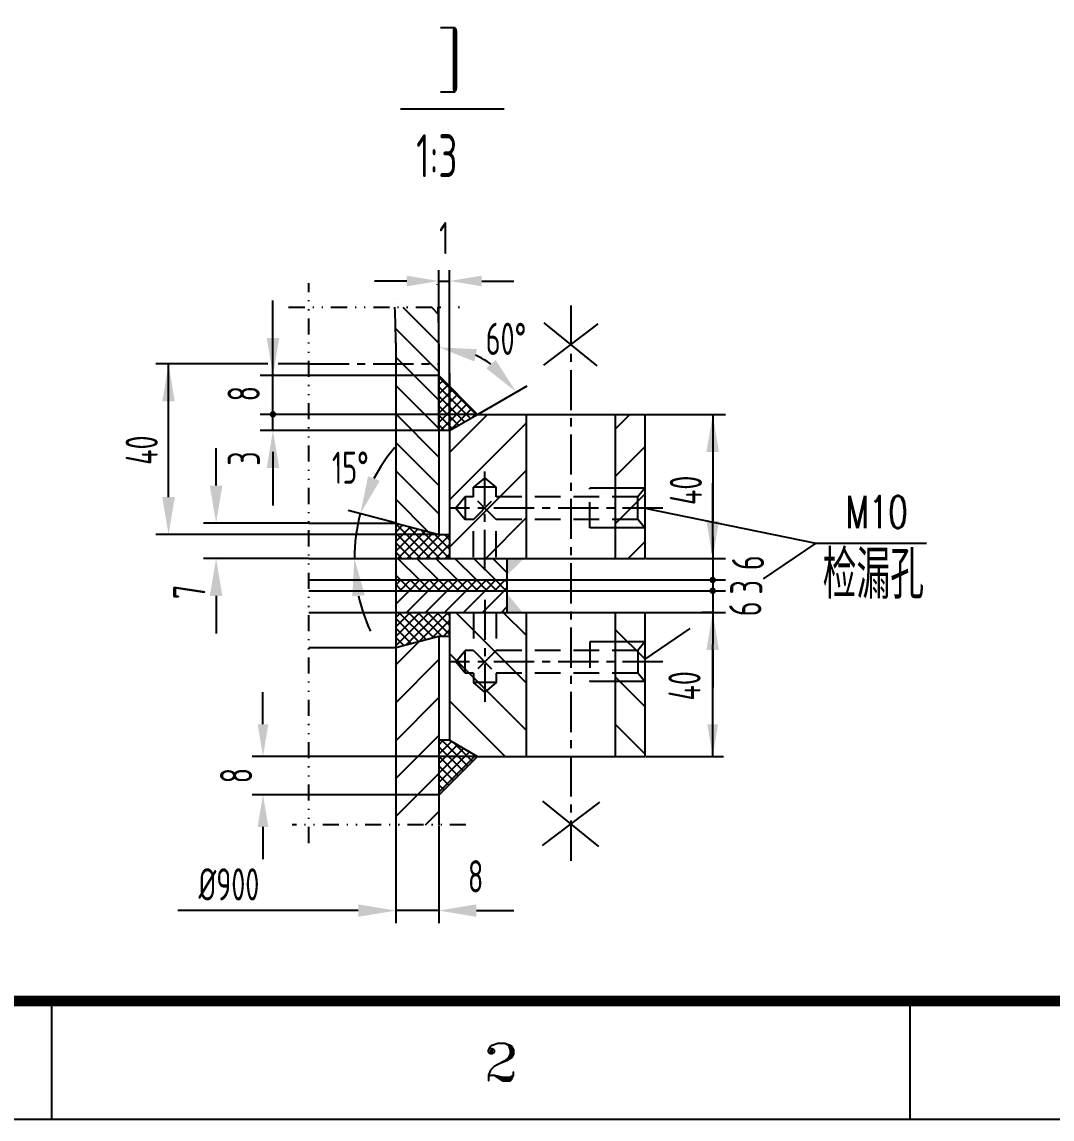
# Model space of a CAD drawing. Extents: x 0 to 594, y 0 to 841.
# Drawn here: x 111.2 to 207.2, y 0 to 102.3 of the extents above; entities that cross this region are included whole.
import ezdxf
from ezdxf.enums import TextEntityAlignment as Align

# ---------------------------------------------------------------- set-up
doc = ezdxf.new("R2010")
doc.units = 0
doc.header["$LTSCALE"] = 3
doc.header["$MEASUREMENT"] = 0
for name, pattern in [('CENTER', [2, 1.25, -0.25, 0.25, -0.25]), ('DASHED', [1.2, 0.8, -0.4]), ('DIVIDE', [1.25, 0.5, -0.25, 0, -0.25, 0, -0.25])]:
    doc.linetypes.add(name, pattern=pattern)
doc.layers.get('0').update_dxf_attribs({"linetype": 'CONTINUOUS'})
doc.layers.get('DEFPOINTS').update_dxf_attribs({"linetype": 'CONTINUOUS'})
for name, color, linetype in [('1', 21, 'CONTINUOUS'), ('2', 253, 'CONTINUOUS'), ('3', 2, 'CENTER'), ('4', 2, 'CENTER'), ('5', 4, 'DASHED'), ('6', 6, 'DIVIDE'), ('BORDER', 7, 'CONTINUOUS')]:
    doc.layers.add(name, color=color, linetype=linetype)
doc.styles.add('HZTXT', font='romans', dxfattribs={"width": 0.75, "bigfont": 'HZTXT'})
doc.styles.get("Standard").update_dxf_attribs({"font": 'isocp.shx', "width": 0.707, "bigfont": 'hztxt.shx'})
doc.dimstyles.get("Standard").update_dxf_attribs({"dimtxt": 3, "dimasz": 3, "dimexe": 1, "dimexo": 0.06, "dimgap": 1, "dimtad": 1, "dimzin": 0, "dimdsep": 46, "dimtxsty": 'Standard', "dimcen": 0.09, "dimclrd": 3, "dimclre": 3, "dimclrt": 3, "dimadec": 0, "dimazin": 0, "dimtfac": 0.051429, "dimtofl": 0, "dimtmove": 2, "dimatfit": 3, "dimfxl": 0, "dimtolj": 1, "dimtzin": 0, "dimarcsym": 0})

# ---------------------------------------------------------------- blocks, each defined once
blk = doc.blocks.new('*D2')
at = {"color": 3, "linetype": 'ByBlock'}
for p, q in [((3068.38, 80.27), (3068.38, 83.27)), ((3088.31, 77.27), (3067.38, 77.27)), ((3084.75, 73.7), (3067.38, 73.7)), ((3068.38, 70.7), (3068.38, 67.7))]:
    blk.add_line(p, q, dxfattribs=at)
for points in [[(3067.88, 80.27), (3068.88, 80.27), (3068.38, 77.27)], [(3067.88, 70.7), (3068.88, 70.7), (3068.38, 73.7)]]:
    blk.add_solid(points, dxfattribs=at)
at = {"layer": 'DEFPOINTS', "color": 0, "linetype": 'ByBlock'}
for p in [(3088.37, 77.27), (3068.38, 73.7), (3084.81, 73.7)]:
    blk.add_point(p, dxfattribs=at)
at = {"color": 3, "linetype": 'ByBlock', "insert": (3065.88, 75.48), "char_height": 3, "attachment_point": 5, "rotation": 90}
blk.add_mtext('\\A1;8', dxfattribs=at)
blk = doc.blocks.new('*D1')
at = {"color": 3, "linetype": 'ByBlock'}
for p, q in [((2659.79, 976.62), (2656.79, 976.62)), ((2662.79, 962.75), (2662.79, 977.62)), ((2662.79, 976.62), (2663.79, 976.62)), ((2663.79, 962.75), (2663.79, 977.62)), ((2666.79, 976.62), (2669.79, 976.62))]:
    blk.add_line(p, q, dxfattribs=at)
for points in [[(2659.79, 977.12), (2659.79, 976.12), (2662.79, 976.62)], [(2666.79, 977.12), (2666.79, 976.12), (2663.79, 976.62)]]:
    blk.add_solid(points, dxfattribs=at)
at = {"layer": 'DEFPOINTS', "color": 0, "linetype": 'ByBlock'}
for p in [(2663.79, 976.62), (2662.79, 962.69), (2663.79, 962.69)]:
    blk.add_point(p, dxfattribs=at)
at = {"color": 3, "linetype": 'ByBlock', "insert": (2663.29, 980.62), "char_height": 3, "attachment_point": 5}
blk.add_mtext('\\A1;1', dxfattribs=at)

msp = doc.modelspace()

# ---------------------------------------------------------------- hatches: boundary and pattern name
at = {"layer": '1'}
h = msp.add_hatch(dxfattribs=at)
h.set_pattern_fill('ANSI31', color=256, scale=15, angle=90, style=0)
h.set_pattern_definition([(135, (-2934.701, -43.4647), (-1.3258252, -1.3258252), [])])
edge = h.paths.add_edge_path()
edge.add_line((146.048, 72.323), (146.048, 70.385))
edge.add_line((146.048, 70.385), (150.068, 70.385))
edge.add_line((150.068, 70.385), (150.068, 72.348))
edge.add_ellipse((-156.15, 72.348), major_axis=(-306.218, 0), ratio=0.5081967, start_angle=180, end_angle=181.22145)
edge.add_line((149.999, 75.665), (145.974, 75.665))
edge.add_ellipse((-155.15, 72.323), major_axis=(-301.198, 0), ratio=0.5, start_angle=180, end_angle=181.27183, ccw=False)
h.paths.add_polyline_path([(150.068, 69.302), (150.068, 70.385), (146.048, 70.385), (146.048, 69.302)])
h.paths.add_polyline_path([(146.048, 69.302), (146.048, 65.687), (150.068, 65.687), (150.068, 69.302)])
h.paths.add_polyline_path([(150.068, 64.187), (150.068, 65.687), (146.048, 65.687), (146.048, 64.187)])
h.paths.add_polyline_path([(150.068, 64.187), (146.048, 64.187), (146.048, 55.55), (150.068, 54.473)])
h = msp.add_hatch(dxfattribs=at)
h.set_pattern_fill('ANSI37', color=256, scale=5, angle=90, style=0)
h.set_pattern_definition([(135, (-2946.2741, -889.7728), (-0.44194174, -0.44194174), []), (225, (-2946.2741, -889.7728), (0.44194174, -0.44194174), [])])
h.paths.add_polyline_path([(150.068, 45.017), (151.068, 45.017), (151.068, 47.232), (146.048, 47.232), (146.048, 43.94)])
h.paths.add_polyline_path([(150.068, 54.473), (146.048, 54.473), (146.048, 52.257), (151.068, 52.257), (151.068, 54.473)])
h.paths.add_polyline_path([(146.048, 55.55), (146.048, 54.473), (150.068, 54.473)])
h.paths.add_polyline_path([(150.068, 65.687), (150.068, 64.187), (151.068, 64.187), (153.666, 65.687)])
h.paths.add_polyline_path([(150.068, 69.302), (150.068, 66.975), (150.068, 65.687), (153.666, 65.687)])
h = msp.add_hatch(dxfattribs=at)
h.set_pattern_fill('ANSI31', color=256, scale=25, style=0)
h.set_pattern_definition([(45, (-2946.274, -891.7828), (-2.2097087, 2.2097087), [])])
h.paths.add_polyline_path([(158.215, 65.687), (153.666, 65.687), (151.068, 64.187), (151.068, 52.257), (158.215, 52.257)])
h.paths.add_polyline_path([(169.26, 65.687), (166.502, 65.687), (166.502, 52.257), (169.26, 52.257)])
h = msp.add_hatch(dxfattribs=at)
h.set_pattern_fill('ANSI31', color=256, scale=10, angle=90, style=0)
h.set_pattern_definition([(135, (-2934.7009, -43.4647), (-0.8838835, -0.8838835), [])])
h.paths.add_polyline_path([(156.398, 50.247), (156.398, 52.257), (146.048, 52.257), (146.048, 50.247)])
h = msp.add_hatch(dxfattribs=at)
h.set_pattern_fill('ANSI37', color=256, scale=5, style=0)
h.set_pattern_definition([(45, (-2934.70093, -43.4647), (-0.44194174, 0.44194174), []), (135, (-2934.70093, -43.4647), (-0.44194174, -0.44194174), [])])
h.paths.add_polyline_path([(156.398, 49.242), (156.398, 50.182), (156.398, 50.247), (155.312, 50.247), (146.048, 50.247), (146.048, 49.242)])
h = msp.add_hatch(dxfattribs=at)
h.set_pattern_fill('ANSI31', color=256, scale=10, style=0)
h.set_pattern_definition([(45, (-2934.7009, -43.4647), (-0.8838835, 0.8838835), [])])
h.paths.add_polyline_path([(156.398, 47.232), (156.398, 49.242), (155.312, 49.242), (146.048, 49.242), (146.048, 47.232)])
h = msp.add_hatch(dxfattribs=at)
h.set_pattern_fill('ANSI31', color=256, scale=25, angle=90, style=0)
h.set_pattern_definition([(135, (-2946.274, -889.7728), (-2.2097087, -2.2097087), [])])
h.paths.add_polyline_path([(158.215, 47.232), (151.068, 47.232), (151.068, 35.302), (153.666, 33.802), (158.215, 33.802)])
h.paths.add_polyline_path([(166.502, 33.802), (169.26, 33.802), (169.26, 47.232), (166.502, 47.232)])
h = msp.add_hatch(dxfattribs=at)
h.set_pattern_fill('ANSI31', color=256, scale=20, style=0)
h.set_pattern_definition([(45, (-2946.274, -889.7728), (-1.767767, 1.767767), [])])
h.paths.add_polyline_path([(150.068, 45.017), (146.048, 43.94), (146.048, 27.422), (150.068, 27.422)])
h = msp.add_hatch(dxfattribs=at)
h.set_pattern_fill('ANSI37', color=256, scale=5, angle=90, style=0)
h.set_pattern_definition([(135, (-2946.2741, -884.4428), (-0.44194174, -0.44194174), []), (225, (-2946.2741, -884.4428), (0.44194174, -0.44194174), [])])
h.paths.add_polyline_path([(151.068, 35.302), (150.068, 35.302), (150.068, 30.188), (153.666, 33.802)])

# ---------------------------------------------------------------- linework, layer by layer
at = {"color": 3, "linetype": 'ByBlock'}
for p, q in [((134.607, 64.187), (134.607, 76.302)), ((134.607, 69.187), (134.607, 72.687)), ((150.068, 66.975), (150.068, 73.108)), ((134.141, 70.385), (123.698, 70.385)), ((124.878, 57.973), (124.878, 70.385)), ((137.894, 70.385), (135.094, 70.385)), ((150.008, 69.302), (133.427, 69.302)), ((153.718, 65.717), (158.294, 68.359)), ((153.606, 65.687), (133.427, 65.687)), ((169.32, 65.687), (176.764, 65.687)), ((175.584, 65.687), (175.584, 55.757)), ((150.008, 64.187), (133.427, 64.187)), ((129.309, 59.05), (129.309, 62.55)), ((134.607, 62.187), (134.607, 58.687)), ((134.607, 60.687), (134.607, 57.187)), ((175.584, 55.757), (175.584, 59.257)), ((145.99, 55.565), (141.608, 56.74)), ((175.584, 53.747), (175.584, 57.247)), ((137.954, 55.55), (128.129, 55.55)), ((175.584, 52.742), (175.584, 56.242)), ((150.008, 54.473), (123.698, 54.473)), ((175.584, 54.267), (175.584, 45.257)), ((137.954, 52.257), (128.129, 52.257)), ((169.32, 52.257), (176.764, 52.257)), ((155.312, 50.247), (176.764, 50.247)), ((155.312, 49.242), (176.764, 49.242)), ((129.309, 48.757), (129.309, 45.257)), ((169.32, 47.232), (176.764, 47.232)), ((175.524, 47.232), (174.584, 47.232)), ((175.584, 47.752), (175.584, 44.252)), ((175.584, 33.802), (175.584, 44.232)), ((175.584, 43.732), (175.584, 40.232)), ((169.32, 33.802), (176.584, 33.802)), ((146.048, 27.362), (146.048, 18.253)), ((150.068, 27.362), (150.068, 18.253)), ((142.548, 19.433), (125.734, 19.433)), ((150.068, 19.433), (146.048, 19.433)), ((153.568, 19.433), (157.068, 19.433))]:
    msp.add_line(p, q, dxfattribs=at)
for centre, radius, start, end in [((150.068, 63.61), 8.318, 54.28978, 65.71022), ((158.335, 52.257), 16.138, 140.09827, 152.54913), ((158.335, 52.257), 16.138, 165, 180), ((158.335, 52.257), 16.138, 192.45087, 204.90173)]:
    msp.add_arc(centre, radius, start, end, dxfattribs=at)
for points in [[(134.024, 72.802), (135.191, 72.802), (134.607, 69.302)], [(153.367, 70.622), (153.613, 71.762), (150.068, 71.928)], [(155.356, 70.756), (154.491, 69.973), (157.272, 67.769)], [(124.295, 66.885), (125.462, 66.885), (124.878, 70.385)], [(175.001, 62.187), (176.167, 62.187), (175.584, 65.687)], [(134.024, 60.687), (135.191, 60.687), (134.607, 64.187)], [(144.558, 59.486), (143.471, 59.908), (142.747, 56.434)], [(128.725, 59.05), (129.892, 59.05), (129.309, 55.55)], [(124.295, 57.973), (125.462, 57.973), (124.878, 54.473)], [(175.001, 55.757), (176.167, 55.757), (175.584, 52.257)], [(175.001, 55.757), (176.167, 55.757), (175.584, 52.257)], [(128.725, 48.757), (129.892, 48.757), (129.309, 52.257)], [(141.997, 48.715), (143.157, 48.841), (142.197, 52.257)], [(175.001, 43.732), (176.167, 43.732), (175.584, 47.232)], [(175.084, 44.232), (176.084, 44.232), (175.584, 47.232)], [(175.084, 36.802), (176.084, 36.802), (175.584, 33.802)], [(142.548, 20.016), (142.548, 18.849), (146.048, 19.433)], [(153.568, 20.016), (153.568, 18.849), (150.068, 19.433)]]:
    msp.add_solid(points, dxfattribs=at)
at = {"layer": '1', "color": 2}
for p, q in [((150.233, 101.759), (151.6, 101.759)), ((150.233, 95.752), (151.6, 95.752)), ((146.505, 94.178), (156.151, 94.178))]:
    msp.add_line(p, q, dxfattribs=at)
at = {"layer": '1'}
for p, q in [((169.26, 58.804), (164.149, 58.804)), ((169.26, 56.956), (185.184, 53.681)), ((169.26, 55.109), (164.149, 55.109)), ((185.184, 53.681), (180.296, 50.365)), ((185.184, 53.681), (195.492, 53.681)), ((173.46, 45.728), (169.26, 42.879)), ((169.26, 44.468), (164.149, 44.468)), ((169.26, 40.773), (164.149, 40.773))]:
    msp.add_line(p, q, dxfattribs=at)
at = {"layer": '1', "const_width": 0.3}
for points in [[(134.457, 65.687, 1), (134.757, 65.687, 1)], [(175.434, 50.247, 1), (175.734, 50.247, 1)], [(175.434, 49.242, 1), (175.734, 49.242, 1)]]:
    msp.add_lwpolyline(points, format="xyb", close=True, dxfattribs=at)
at = {"layer": '1'}
msp.add_point((175.584, 50.247), dxfattribs=at)
for points in [[(156.398, 52.257), (158.023, 52.257), (156.398, 50.683)], [(156.398, 47.232), (156.398, 49.014), (157.855, 47.232)]]:
    msp.add_solid(points, dxfattribs=at)
at = {"layer": '2'}
for p, q in [((164.895, 74.123), (159.823, 70.281)), ((164.828, 70.196), (159.889, 74.207)), ((146.048, 72.323), (146.048, 20.492)), ((150.068, 72.245), (150.068, 54.473)), ((153.666, 65.687), (150.068, 69.302)), ((151.068, 69.517), (151.068, 52.257)), ((151.068, 64.187), (153.666, 65.687)), ((153.666, 65.687), (169.26, 65.687)), ((158.215, 65.687), (158.215, 52.257)), ((166.502, 65.687), (166.502, 52.257)), ((169.26, 65.687), (169.26, 52.257)), ((151.068, 64.187), (150.068, 64.187)), ((137.954, 55.55), (146.048, 55.55)), ((146.048, 55.55), (150.068, 54.473)), ((150.068, 54.473), (151.068, 54.473)), ((137.954, 52.257), (169.26, 52.257)), ((156.398, 52.257), (156.398, 50.182)), ((137.954, 50.247), (156.398, 50.247)), ((151.068, 50.247), (155.252, 50.247)), ((156.398, 50.182), (156.398, 47.232)), ((137.954, 49.242), (156.398, 49.242)), ((137.954, 47.232), (169.26, 47.232)), ((151.068, 47.232), (151.068, 35.302)), ((158.215, 47.232), (158.215, 33.802)), ((166.502, 47.232), (166.502, 33.802)), ((169.26, 47.232), (169.26, 33.802)), ((146.048, 43.94), (150.068, 45.017)), ((150.068, 45.017), (150.068, 27.422)), ((150.068, 45.017), (151.068, 45.017)), ((137.954, 43.94), (146.048, 43.94)), ((151.068, 35.302), (150.068, 35.302)), ((151.068, 35.302), (153.666, 33.802)), ((153.666, 33.802), (150.068, 30.188)), ((153.666, 33.802), (169.26, 33.802)), ((165.033, 29.55), (159.684, 25.499)), ((164.963, 25.41), (159.754, 29.64))]:
    msp.add_line(p, q, dxfattribs=at)
for centre, major_axis, ratio, end_param in [((-155.15, 72.323), (-301.198, 0), 0.5, 3.1637902), ((-156.15, 72.348), (-306.218, 0), 0.5081967, 3.162911)]:
    msp.add_ellipse(centre, major_axis=major_axis, ratio=ratio, start_param=3.1415927, end_param=end_param, dxfattribs=at)
at = {"layer": '3'}
for p, q in [((162.359, 75.818), (162.359, 23.707)), ((137.954, 70.385), (150.068, 70.385))]:
    msp.add_line(p, q, dxfattribs=at)
at = {"layer": '4', "linetype": 'CENTER'}
for p, q in [((154.342, 51.173), (154.342, 60.346)), ((170.937, 56.956), (151.075, 56.956)), ((154.342, 48.404), (154.342, 38.898)), ((170.937, 42.621), (151.075, 42.621))]:
    msp.add_line(p, q, dxfattribs=at)
at = {"layer": '5'}
for p, q in [((154.342, 59.781), (153.287, 58.894)), ((155.398, 58.894), (154.342, 59.781)), ((153.287, 58.012), (153.287, 58.894)), ((155.398, 58.894), (153.287, 58.894)), ((155.398, 58.012), (155.398, 58.894)), ((164.149, 55.109), (164.149, 58.804)), ((169.26, 58.804), (168.606, 58.012)), ((152.526, 58.012), (151.639, 56.956)), ((152.526, 58.012), (152.526, 55.901)), ((153.287, 58.012), (152.526, 58.012)), ((153.287, 55.901), (155.398, 58.012)), ((155.398, 55.901), (153.287, 58.012)), ((168.606, 58.012), (155.398, 58.012)), ((168.606, 55.901), (168.606, 58.012)), ((151.639, 56.956), (152.526, 55.901)), ((153.287, 55.901), (152.526, 55.901)), ((153.287, 52.387), (153.287, 55.901)), ((168.606, 55.901), (155.398, 55.901)), ((155.398, 52.387), (155.398, 55.901)), ((169.26, 55.109), (168.606, 55.901)), ((153.287, 47.19), (153.287, 43.676)), ((155.398, 47.19), (155.398, 43.676)), ((164.149, 44.468), (164.149, 40.773)), ((169.26, 44.468), (168.606, 43.676)), ((151.639, 42.621), (152.526, 43.676)), ((153.287, 43.676), (152.526, 43.676)), ((152.526, 41.565), (152.526, 43.676)), ((153.287, 43.676), (155.398, 41.565)), ((155.398, 43.676), (153.287, 41.565)), ((168.606, 43.676), (155.398, 43.676)), ((168.606, 43.676), (168.606, 41.565)), ((152.526, 41.565), (151.639, 42.621)), ((153.287, 41.565), (152.526, 41.565)), ((153.287, 41.565), (153.287, 40.683)), ((168.606, 41.565), (155.398, 41.565)), ((155.398, 41.565), (155.398, 40.683)), ((169.26, 40.773), (168.606, 41.565)), ((155.398, 40.683), (153.287, 40.683)), ((154.342, 39.796), (153.287, 40.683)), ((155.398, 40.683), (154.342, 39.796))]:
    msp.add_line(p, q, dxfattribs=at)
at = {"layer": '5', "color": 0, "linetype": 'ByBlock'}
for p in [(169.26, 56.956), (169.26, 42.621)]:
    msp.add_point(p, dxfattribs=at)
at = {"layer": '6'}
for p, q in [((137.954, 25.728), (137.954, 77.901)), ((136.065, 75.665), (151.988, 75.665)), ((152.59, 27.422), (136.382, 27.422))]:
    msp.add_line(p, q, dxfattribs=at)
at = {"layer": 'BORDER'}
for p, q in [((114, 0), (114, 10.5)), ((194, 0), (194, 10.5))]:
    msp.add_line(p, q, dxfattribs=at)
at = {"layer": 'BORDER', "color": 7}
for p, q in [((154.7, 6.415), (154.882, 6.748)), ((154.7, 6.233), (154.7, 6.415)), ((154.882, 6.082), (154.7, 6.233)), ((154.882, 6.748), (155.034, 6.9)), ((154.882, 6.567), (155.034, 6.567)), ((154.882, 6.415), (154.913, 6.415)), ((155.034, 6.415), (154.882, 6.415)), ((154.882, 6.415), (154.882, 6.233)), ((154.882, 6.233), (155.034, 6.233)), ((155.034, 6.9), (155.549, 7.082)), ((155.034, 6.567), (155.216, 6.415)), ((155.034, 6.233), (155.034, 6.415)), ((155.216, 6.233), (155.034, 6.082)), ((155.216, 6.415), (155.216, 6.233)), ((155.549, 7.082), (156.216, 7.082)), ((156.216, 7.082), (156.549, 6.9)), ((156.216, 7.082), (156.701, 6.9)), ((156.549, 6.9), (156.701, 6.415)), ((156.701, 6.9), (156.882, 6.748)), ((156.701, 6.748), (156.882, 6.415)), ((156.701, 6.415), (156.701, 6.082)), ((156.882, 6.748), (157.034, 6.415)), ((156.882, 6.415), (156.882, 6.082)), ((157.034, 6.415), (157.034, 6.082)), ((155.034, 6.082), (154.882, 6.082)), ((156.216, 5.415), (155.549, 5.082)), ((156.367, 5.415), (155.549, 5.082)), ((156.549, 5.748), (156.216, 5.415)), ((156.882, 5.748), (156.367, 5.415)), ((156.701, 6.082), (156.549, 5.748)), ((156.882, 6.082), (156.701, 5.748)), ((156.701, 5.748), (156.731, 5.748)), ((157.034, 6.082), (156.882, 5.748)), ((154.882, 4.566), (154.7, 4.082)), ((155.216, 4.9), (154.882, 4.566)), ((155.549, 5.082), (155.216, 4.9)), ((155.549, 5.082), (155.579, 5.082)), ((157.034, 4.415), (157.064, 4.415)), ((157.034, 4.082), (157.034, 4.415)), ((154.7, 3.9), (154.882, 4.082)), ((154.7, 4.082), (154.7, 3.566)), ((154.7, 3.566), (154.731, 3.566)), ((154.882, 4.082), (155.216, 4.082)), ((155.216, 4.082), (156.034, 3.566)), ((155.216, 4.082), (156.034, 3.748)), ((155.216, 4.082), (156.034, 3.9)), ((156.034, 3.9), (156.701, 3.9)), ((156.034, 3.748), (156.701, 3.748)), ((156.034, 3.566), (156.701, 3.566)), ((156.701, 3.9), (157.034, 4.082)), ((156.701, 3.748), (156.882, 3.9)), ((156.701, 3.566), (156.882, 3.748)), ((156.882, 3.748), (157.034, 4.082)), ((156.882, 3.9), (156.913, 3.9)), ((157.034, 4.082), (157.064, 4.082))]:
    msp.add_line(p, q, dxfattribs=at)
at = {"layer": 'BORDER', "color": 122}
msp.add_line((0, 0), (594, 0), dxfattribs=at)
at = {"layer": 'BORDER', "color": 122, "const_width": 1}
msp.add_lwpolyline([(24.992, 11.008), (582.992, 11.008), (582.992, 831.008), (24.992, 831.008)], close=True, dxfattribs=at)
at = {"layer": 'DEFPOINTS', "color": 0, "linetype": 'ByBlock'}
for p in [(155.415, 69.982), (150.068, 69.302), (137.954, 66.915), (150.068, 66.915), (153.666, 65.687), (153.666, 65.687), (169.26, 65.687), (124.878, 64.952), (150.068, 64.187), (151.068, 64.187), (137.954, 55.55), (146.048, 55.55), (142.443, 55.06), (150.068, 54.473), (150.068, 54.473), (150.068, 54.473), (129.309, 52.257), (137.954, 52.257), (137.954, 52.257), (169.26, 52.257), (169.26, 52.257), (175.584, 52.257), (155.252, 50.247), (155.252, 49.242), (169.26, 47.232), (175.584, 47.232), (175.584, 47.232), (169.26, 33.802), (146.048, 27.422), (150.068, 27.422), (146.048, 19.433)]:
    msp.add_point(p, dxfattribs=at)

# ---------------------------------------------------------------- texts
at = {"color": 3, "linetype": 'ByBlock', "style": 'HZTXT', "width": 0.7}
msp.add_text('M10', height=3, dxfattribs=at).set_placement((190.867, 56.586), align=Align.MIDDLE)
at = {"color": 3, "linetype": 'ByBlock', "char_height": 3}
for s, insert, attachment_point in [('\\A1;60°', (154.438, 72.727), 4), ('8', (153.495, 22.626), 5), ('%%c900', (130.505, 21.874), 5)]:
    msp.add_mtext(s, dxfattribs=dict(at, insert=insert, attachment_point=attachment_point))
at = {"color": 3, "linetype": 'ByBlock', "char_height": 3, "attachment_point": 5}
for s, insert, rotation in [('8', (131.879, 67.614), 90), ('40', (122.378, 62.348), 90), ('\\A1;3', (131.899, 61.566), 90), ('\\A1;15°', (141.825, 60.72), 0.52678), ('40', (173.084, 58.605), 90), ('\\A1;6', (178.871, 51.861), 90), ('\\A1;7', (126.805, 49.144), 90), ('\\A1;3', (178.719, 49.567), 90), ('\\A1;6', (178.621, 47.559), 90), ('40', (172.957, 40.379), 90)]:
    msp.add_mtext(s, dxfattribs=dict(at, insert=insert, rotation=rotation))
at = {"layer": '1', "color": 2, "width": 0.7}
msp.add_text('1:3', height=4, dxfattribs=at).set_placement((147.951, 87.793))
at = {"layer": '1', "style": 'HZTXT', "width": 0.7}
msp.add_text('检漏孔    ', height=4.5, dxfattribs=at).set_placement((185.829, 48.491))
at = {"layer": '2', "width": 0.75}
msp.add_text('I', height=6, dxfattribs=at).set_placement((150.906, 95.75))

# ---------------------------------------------------------------- dimensions: what is measured, and where the dimension line sits
at = {"layer": '1'}
dim = msp.add_linear_dim(base=(151.068, 78.113), p1=(150.068, 64.187), p2=(151.068, 64.187), text='1', dimstyle='Standard', dxfattribs=at)
dim.commit()
dim.dimension.update_dxf_attribs({"geometry": '*D1', "text_midpoint": (150.568, 82.113), "insert": (-2512.723, -898.505)})
dim = msp.add_linear_dim(base=(133.676, 30.233), p1=(153.666, 33.802), p2=(150.113, 30.233), angle=90, text='8', dimstyle='Standard', dxfattribs=at)
dim.commit()
dim.dimension.update_dxf_attribs({"geometry": '*D2', "text_midpoint": (131.176, 32.018), "insert": (-2934.701, -43.465)})

doc.saveas('drawing.dxf')
